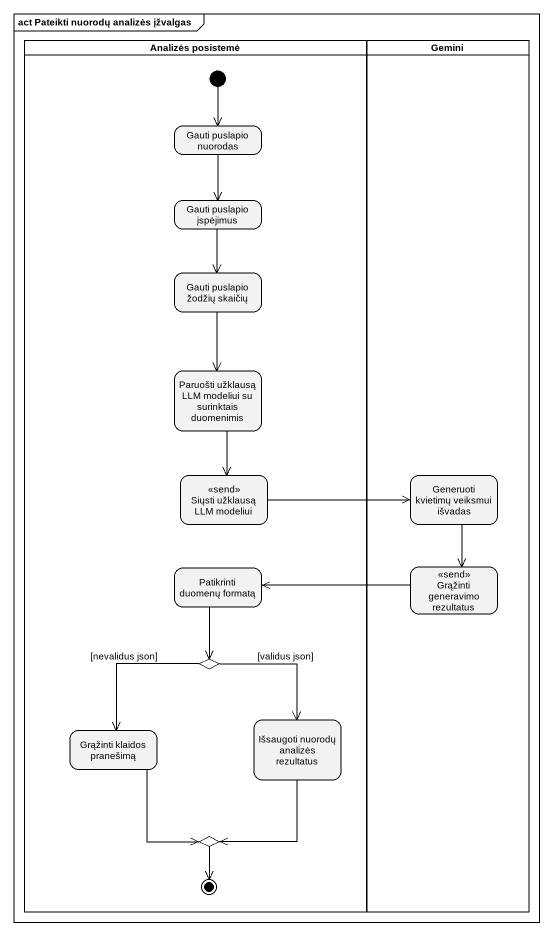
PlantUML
@startuml
mainframe act Pateikti nuorodų analizės įžvalgas
hide empty description
state "Analizės posistemė" as Analizės_posistemė <<partition>> {
  state "Gauti puslapio nuorodas" as Gauti_puslapio_nuorodas
  state "Gauti puslapio įspėjimus" as Gauti_puslapio_įspėjimus
  state "Gauti puslapio žodžių skaičių" as Gauti_puslapio_žodžių
  state "Paruošti užklausą LLM modeliui su surinktais duomenimis" as Paruošti_užklausą_LLM
  state "Siųsti užklausą LLM modeliui" as Siųsti_užklausą_LLM_modeliui <<send>>
  state "Patikrinti duomenų formatą" as Patikrinti_duomenų_formatą
  state choice1 <<choice>>
  state "Išsaugoti nuorodų analizės rezultatus" as Išsaugoti_nuorodų_analizės
  state "Grąžinti klaidos pranešimą" as Grąžinti_klaidos_pranešimą
  state choice2 <<choice>>
  [*] --> Gauti_puslapio_nuorodas
  choice2 --> [*]
}
state Gemini <<partition>> {
  state "Generuoti kvietimų veiksmui išvadas" as Generuoti_kvietimų_veiksmui
  state "Grąžinti generavimo rezultatus" as Grąžinti_generavimo <<send>>
}
Gauti_puslapio_nuorodas --> Gauti_puslapio_įspėjimus
Gauti_puslapio_įspėjimus --> Gauti_puslapio_žodžių
Gauti_puslapio_žodžių --> Paruošti_užklausą_LLM
Paruošti_užklausą_LLM --> Siųsti_užklausą_LLM_modeliui
Siųsti_užklausą_LLM_modeliui -right-> Generuoti_kvietimų_veiksmui
Generuoti_kvietimų_veiksmui --> Grąžinti_generavimo
Patikrinti_duomenų_formatą --> choice1
Grąžinti_generavimo -left-> Patikrinti_duomenų_formatą
choice1 --> Išsaugoti_nuorodų_analizės : [validus json]
choice1 --> Grąžinti_klaidos_pranešimą : [nevalidus json]
Išsaugoti_nuorodų_analizės --> choice2
Grąžinti_klaidos_pranešimą --> choice2
@enduml
